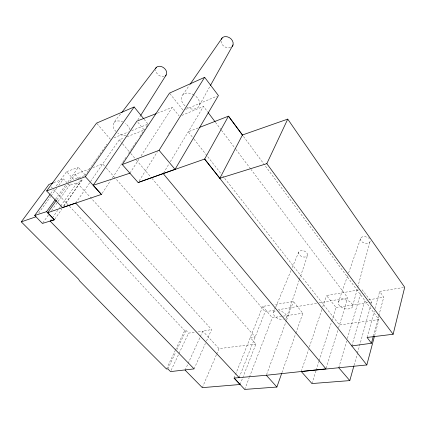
<?xml version="1.0" encoding="UTF-8"?>
<svg xmlns="http://www.w3.org/2000/svg" width="426" height="426" viewBox="0 0 426 426"><rect width="100%" height="100%" fill="white"/><g stroke="black" fill="none" stroke-linecap="round" stroke-linejoin="round"><path stroke-width="0.32" stroke-dasharray="2.13 1.6" d="M186.886 107.171C190.172 109.413 195.113 110.132 198.271 107.277L199.485 105.137C200.3 101.122 197.691 97.346 194.464 95.211M285.883 318.573C288.679 314.617 282.379 311.129 278.998 310.73M299.356 279.728L307.599 255.275C307.769 251.313 301.123 248.843 298.738 252.048L291.858 268.508M275.547 307.524C273.407 310.538 272.012 315.235 275.984 317.37C278.103 318.84 280.702 319.702 283.295 319.532M373.336 336.226L378.629 316.39M378.799 315.751L383.757 297.194L379.688 291.4L403.417 287.497M374.646 335.528L378.895 319.537L264.802 165.272M352.701 305.932L357.505 288.088M357.675 287.449L370.21 240.924M367.1 337.445L374.268 311.225M374.971 308.664L379.688 291.4M298.738 252.048C297.859 256.244 305.607 259.136 307.599 255.275M354.075 365.295L357.276 353.814M357.457 353.175L370.625 305.99M371.339 303.44L371.69 302.162L361.828 289.419M351.807 345.928L364.842 300.57L366.147 300.341M338.766 367.76L346.642 341.013M347.392 338.462L360.891 292.603M326.156 368.25L337.919 329.985M338.633 327.663L347.797 297.859L251.052 169.505M311.954 383.554L315.975 370.876M316.177 370.242L318.989 361.37M319.191 360.737L331.652 321.449M331.854 320.815L336.077 307.503L326.508 295.511L358.665 289.925M301.257 371.493L308.562 349.517M309.393 347.004L321.918 309.324M322.748 306.816L326.508 295.511M286.666 317.343L299.143 280.356M338.382 302.194A7.322 4.319 18.1 0 1 340.752 299.968C344.996 298.871 350.167 300.548 352.403 304.446A7.482 4.414 18.1 0 1 351.2 308.275L347.515 309.1L345.278 308.807A7.295 4.308 18.1 0 1 340.922 306.896A7.519 4.436 18.1 0 1 338.388 302.194L347.744 275.393M348.612 272.901L360.588 238.624A4.888 3.216 16.7 0 1 362.238 236.92L365.348 236.638L368.357 237.841M281.953 372.659L295.596 333.899M295.814 333.276L302.859 313.27L293.413 301.523L273.838 304.633M266.564 374.646L286.363 320.735M286.586 320.112L293.413 301.523M244.71 389.417L249.221 377.67M249.455 377.053L272.241 317.721L282.667 316.204M240.099 384.497L242.495 378.368M242.735 377.75L255.909 344.038L250.27 337.605L255.19 336.971L115.861 178.861M239.156 377.622L265.153 311.72L275.542 310.139M234.108 378.064L262.741 306.39L271.224 305.043M275.803 306.917L291.602 269.12M202.323 387.644L216.419 354.725M216.68 354.118L219.028 348.633L255.909 344.038M194.091 368.895L205.412 343.462M206.488 341.04L211.61 329.532L77.053 182.829L69.449 185.448L68.165 184.043M185.113 370.141L187.839 364.139M188.111 363.543L200.098 337.136M200.369 336.535L202.824 331.13L211.61 329.532M171.108 370.386L178.707 354.16M178.989 353.559L188.558 333.132L195.044 332.221M166.475 368.969L175.288 350.369M175.576 349.767L184.676 330.565L185.997 330.438L188.558 333.132M167.823 368.889L175.773 352.068M176.907 349.661L185.997 330.438M199.485 105.137L210.135 86.025M120.563 114.077C116.58 119.035 109.194 125.366 115.909 131.368M163.515 173.009L168.978 163.898M170.288 161.72L203.479 106.388L207.872 112.224M139.18 180.842L157.503 151.534M168.616 133.769L170.017 131.533M137.859 119.924L140.34 115.989M129.903 173.196L138.876 159.255M141.033 155.905L172.269 107.389L179.074 115.899M102.16 193.324L110.606 180.581M112.384 177.892L126.261 156.954M128.593 153.44L137.034 140.702M139.776 136.57L143.791 130.51M144.009 130.18L144.739 129.073M146.209 126.857L148.046 124.088L143.956 119.056M75.711 203.095L119.221 139.856L124.083 137.923M182.839 94.726L189.266 85.445M63.628 205.939L82.628 178.835M84.907 175.581L106.942 144.132M54.741 219.236L61.951 208.937M63.825 206.259L82.814 179.133M50.114 221.073L52.015 218.378M52.393 217.84L57.702 210.3M59.597 207.606L60.359 206.53M60.737 205.992L77.053 182.829L81.238 181.385L79.992 180.001M273.508 312.402L274.637 311.22L276.591 310.639M42.792 222.899L49.262 213.804M51.546 210.593L71.035 183.217M56.892 199.799L68.453 183.622M69.997 181.465L75.008 174.452L89.764 168.824M55.513 199.219L65.971 184.634M67.904 181.934L78.363 167.349L85.472 175.342L73.709 179.463L66.637 171.63L55.726 186.599M38.681 213.059L50.689 196.514M51.077 195.976L56.887 187.972M58.82 185.305L63.469 178.899L67.739 183.579M50.667 193.553L53.394 189.81M114.147 122.459C116.479 120.212 120.068 120.782 122.784 121.942M185.651 109.386L217.196 96.068M181.875 115.398L203.479 106.388M114.008 137.784L128.593 131.916M131.634 130.691L147.439 124.333M127.124 136.714L144.153 129.957L137.71 122.102M157.38 113.172L172.269 107.389M198.143 127.944L188.239 131.788L193.569 138.594M53.788 182.61L63.469 178.899M92.841 167.652L102.677 163.898L105.754 167.391M66.637 171.63L78.363 167.349M230.684 47.52C226.36 49.128 221.158 45.523 220.977 40.955M368.756 299.872L383.757 297.194M316.529 303.323L278.141 309.739M319.138 302.865L347.797 297.859M336.077 307.503L369.752 302.455M370.396 302.359L371.69 302.162M283.317 316.108L302.859 313.27M378.895 319.537L339.463 324.963L224.305 177.86M198.282 331.769L202.824 331.13L219.028 348.633M164.122 76.408L162.753 76.579A6.342 4.532 37.2 0 1 158.339 74.923L156.193 72.489L155.415 69.726M125.888 135.425L124.392 135.548A9.564 6.193 35.1 0 1 117.784 133.018M194.011 94.849L190.859 93.443L187.68 92.969A10.022 7.162 33.6 0 0 181.604 96.617C180.533 100.232 182.632 103.843 185.321 106.143M368.703 238.161L369.401 238.794M51.227 186.886L52.137 187.855M53.958 189.794L69.012 205.779M69.465 206.264L102.299 241.143L103.22 242.873L151.102 294.973L184.676 330.565M75.008 174.452L79.577 179.538M106.191 167.887L115.425 178.361M96.984 123.625L110.361 139.254M119.221 139.856L122.23 143.402M122.661 143.908L130.409 153.035M130.841 153.541L136.006 159.628M136.437 160.133L151.507 177.876M151.938 178.382L265.153 311.72M262.741 306.39L272.241 317.721M169.915 93.619L183.228 110.409M193.979 139.121L221.025 173.67M222.665 175.768L223.895 177.333M215.471 122.299L221.067 129.728M221.467 130.255L235.461 148.818M235.86 149.35L250.653 168.973M243.486 136.448L264.45 164.803M129.834 129.589L128.913 127.369A9.356 6.06 35.1 0 0 125.239 123.37M360.588 238.624A5.027 3.301 16.7 0 0 362.201 242.005C364.187 243.368 366.978 243.97 369.15 242.692A4.995 3.286 16.7 0 0 370.034 239.843"/><path stroke-width="0.64" d="M210.455 85.445L233.049 44.906C234.044 40.518 229.72 36.519 225.487 36.583A6.603 5.176 36 0 0 221.28 39.293M351.807 345.928L371.456 343.265L367.1 337.445L393.139 334.25L404.7 287.289L354.794 216.328L287.747 119.11L242.458 134.973L219.843 178.281L204.634 159.052L228.48 116.16L242.458 134.973M371.456 343.265L373.336 336.226M353.894 365.929L349.805 380.599L311.954 383.554L301.257 371.493L366.823 364.954L374.475 336.167M138.125 182.52L175.054 169.346L218.41 95.557L204.64 77.319L169.511 93.108L122.267 164.537L138.125 182.52L163.174 173.579L325.965 368.879L266.335 375.263L234.108 378.064L244.71 389.417L276.889 387.037L281.73 373.282M140.692 115.425L166.204 74.923L166.662 72.164L166.113 70.604A6.204 4.436 37.2 0 0 162.152 66.887C160.272 66.067 157.812 65.876 156.267 67.457L121.767 112.507M219.843 178.281L266.82 163.643L287.747 119.11M232.17 46.455L233.049 44.906M155.65 68.49L156.267 67.457M122.267 164.537L159.068 150.314L204.64 77.319M143.546 118.55L134.137 106.969L96.553 123.119L46.647 190.923L62.489 207.569L101.431 194.426L93.177 185.31L136.906 121.117L156.14 113.651M190.028 84.353L222.175 37.93M46.647 190.923L85.392 176.699L134.137 106.969M49.885 194.623L34.698 215.476L42.408 223.437L54.363 219.773L47.643 212.739L56.509 200.337M34.698 215.476L46.604 211.647L55.124 199.762M46.604 211.647L54.363 219.773L50.114 221.073L194.091 368.895L170.544 371.584L167.823 368.889L166.475 368.969L130.755 333.281L79.571 280.894L78.554 279.168L21.3 221.861L48.942 184.463L53.181 182.839M165.288 75.887L166.204 74.923M199.384 127.465L228.48 116.16L242.708 135.404M163.174 173.579L204.634 159.052L366.823 364.954M21.3 221.861L35.97 216.797M47.643 212.739L75.711 203.095L239.156 377.622M93.177 185.31L129.903 173.196M185.113 370.141L202.323 387.644L240.099 384.497L234.108 378.064M85.392 176.699L101.431 194.426M266.335 375.263L276.889 387.037M338.766 367.76L349.805 380.599M159.068 150.314L175.054 169.346M208.277 112.752L215.071 121.772M393.139 334.25L339.527 262.618L266.82 163.643"/></g></svg>
